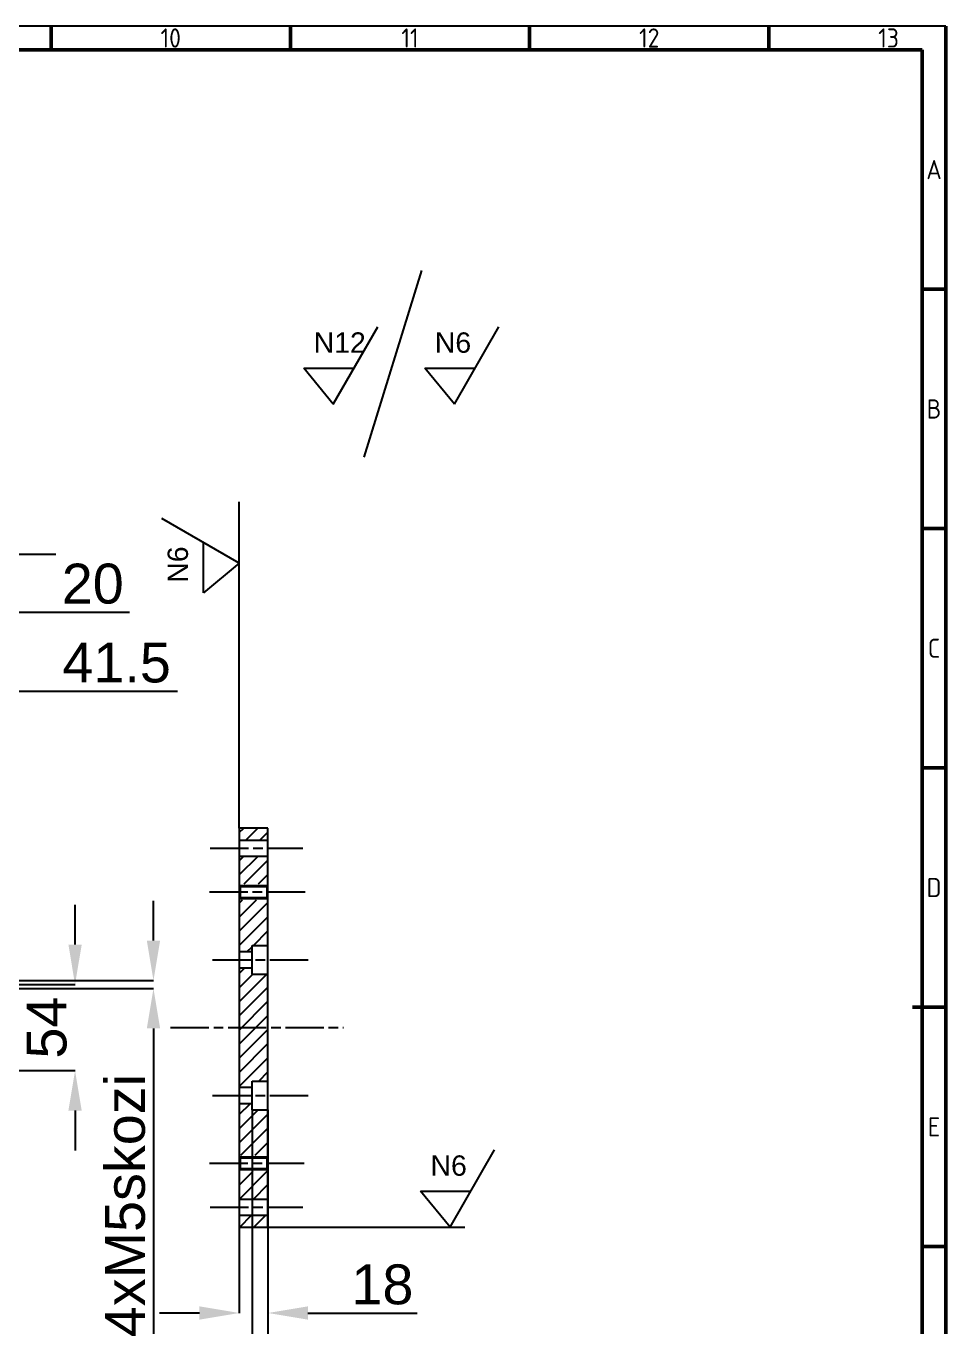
# Model space of a CAD drawing. Header units: millimetres. Extents: x -74 to 1648, y -1911 to -681.
# Drawn here: x 1072 to 1648, y -1496 to -681 of the extents above; entities that cross this region are included whole.
import ezdxf

# ---------------------------------------------------------------- set-up
doc = ezdxf.new("R2010")
doc.units = ezdxf.units.MM
doc.header["$MEASUREMENT"] = 0
doc.linetypes.add('ACAD_ISO02W100', pattern=[15, 12, -3])
doc.linetypes.add('ACAD_ISO08W100', pattern=[36, 24, -3, 6, -3])
doc.layers.get('Defpoints').update_dxf_attribs({"linetype": 'ACAD_ISO02W100'})
doc.layers.add('Crta_05', color=1, linetype='Continuous', lineweight=50)
for name, color, linetype in [('Layer1', 1, 'ACAD_ISO08W100'), ('Layer2', 4, 'Continuous'), ('Layer3', 5, 'Continuous'), ('RAHM2', 1, 'Continuous')]:
    doc.layers.add(name, color=color, linetype=linetype)
doc.styles.add('oznake', font='geniso.shx', dxfattribs={"height": 4})
doc.styles.get("Standard").update_dxf_attribs({"font": 'arial.ttf'})
doc.dimstyles.get("Standard").update_dxf_attribs({"dimscale": 5, "dimtxt": 5, "dimasz": 5, "dimexe": 0, "dimexo": 0, "dimgap": 1, "dimtad": 1, "dimdec": 4, "dimzin": 12, "dimdsep": 46, "dimtxsty": 'Standard', "dimcen": 0.09, "dimadec": 0, "dimazin": 0, "dimtfac": 1, "dimtdec": 4, "dimtofl": 0, "dimtmove": 0, "dimatfit": 3, "dimfxl": 1, "dimtolj": 1, "dimtzin": 0, "dimarcsym": 0})

# ---------------------------------------------------------------- blocks, each defined once
blk = doc.blocks.new('*D14')
at = {"layer": 'Defpoints', "color": 0, "transparency": 16777216}
for p in [(1031.4, -1011.71), (1031.4, -1183.45), (1040.4, -1183.45)]:
    blk.add_point(p, dxfattribs=at)
at = {"layer": 'Layer2', "color": 0, "lineweight": -2, "transparency": 16777216}
for p, q in [((1006.4, -1011.71), (954.96, -1011.71)), ((1031.4, -1183.45), (1031.4, -1011.71)), ((1040.4, -1183.45), (1040.4, -1011.71)), ((1065.4, -1011.71), (1090.4, -1011.71))]:
    blk.add_line(p, q, dxfattribs=at)
at = {"layer": 'Layer2', "color": 0, "transparency": 16777216}
for points in [[(1006.4, -1007.54), (1006.4, -1015.87), (1031.4, -1011.71)], [(1065.4, -1007.54), (1065.4, -1015.87), (1040.4, -1011.71)]]:
    blk.add_solid(points, dxfattribs=at)
at = {"layer": 'Layer2', "color": 0, "transparency": 16777216, "insert": (968.18, -993.94), "char_height": 25, "attachment_point": 5}
blk.add_mtext('\\A1;9', dxfattribs=at)
blk = doc.blocks.new('*D15')
at = {"layer": 'Defpoints', "color": 0, "transparency": 16777216}
for p in [(1040.4, -1048.11), (1020.4, -1223.45), (1040.4, -1223.45)]:
    blk.add_point(p, dxfattribs=at)
at = {"layer": 'Layer2', "color": 0, "lineweight": -2, "transparency": 16777216}
for p, q in [((995.4, -1048.11), (970.4, -1048.11)), ((1020.4, -1223.45), (1020.4, -1048.11)), ((1040.4, -1223.45), (1040.4, -1048.11)), ((1065.4, -1048.11), (1136.55, -1048.11))]:
    blk.add_line(p, q, dxfattribs=at)
at = {"layer": 'Layer2', "color": 0, "transparency": 16777216}
for points in [[(995.4, -1043.95), (995.4, -1052.28), (1020.4, -1048.11)], [(1065.4, -1043.95), (1065.4, -1052.28), (1040.4, -1048.11)]]:
    blk.add_solid(points, dxfattribs=at)
at = {"layer": 'Layer2', "color": 0, "transparency": 16777216, "insert": (1113.48, -1030.35), "char_height": 25, "attachment_point": 5}
blk.add_mtext('\\A1;20', dxfattribs=at)
blk = doc.blocks.new('*D16')
at = {"layer": 'Defpoints', "color": 0, "transparency": 16777216}
for p in [(1213.31, -1359.95), (1223.31, -1359.95), (1213.31, -1538.94)]:
    blk.add_point(p, dxfattribs=at)
at = {"layer": 'Layer2', "color": 0, "lineweight": -2, "transparency": 16777216}
for p, q in [((1213.31, -1359.95), (1213.31, -1538.94)), ((1223.31, -1359.95), (1223.31, -1538.94)), ((1188.31, -1538.94), (1119.94, -1538.94)), ((1248.31, -1538.94), (1273.31, -1538.94))]:
    blk.add_line(p, q, dxfattribs=at)
at = {"layer": 'Layer2', "color": 0, "transparency": 16777216}
for points in [[(1188.31, -1534.77), (1188.31, -1543.11), (1213.31, -1538.94)], [(1248.31, -1534.77), (1248.31, -1543.11), (1223.31, -1538.94)]]:
    blk.add_solid(points, dxfattribs=at)
at = {"layer": 'Layer2', "color": 0, "transparency": 16777216, "insert": (1141.63, -1521.18), "char_height": 25, "attachment_point": 5}
blk.add_mtext('\\A1;10', dxfattribs=at)
blk = doc.blocks.new('*D17')
at = {"layer": 'Defpoints', "color": 0, "transparency": 16777216}
for p in [(1205.31, -1433.45), (1223.31, -1433.45), (1223.31, -1487.34)]:
    blk.add_point(p, dxfattribs=at)
at = {"layer": 'Layer2', "color": 0, "lineweight": -2, "transparency": 16777216}
for p, q in [((1205.31, -1433.45), (1205.31, -1487.34)), ((1223.31, -1433.45), (1223.31, -1487.34)), ((1180.31, -1487.34), (1155.31, -1487.34)), ((1248.31, -1487.34), (1316.82, -1487.34))]:
    blk.add_line(p, q, dxfattribs=at)
at = {"layer": 'Layer2', "color": 0, "transparency": 16777216}
for points in [[(1180.31, -1483.17), (1180.31, -1491.5), (1205.31, -1487.34)], [(1248.31, -1483.17), (1248.31, -1491.5), (1223.31, -1487.34)]]:
    blk.add_solid(points, dxfattribs=at)
at = {"layer": 'Layer2', "color": 0, "transparency": 16777216, "insert": (1295.07, -1469.57), "char_height": 25, "attachment_point": 5}
blk.add_mtext('\\A1;18', dxfattribs=at)
blk = doc.blocks.new('*D29')
at = {"layer": 'Defpoints', "color": 0, "transparency": 16777216}
for p in [(1006.4, -1278.95), (1151.54, -1278.95), (1006.4, -1283.95)]:
    blk.add_point(p, dxfattribs=at)
at = {"layer": 'Layer2', "color": 0, "lineweight": -2, "transparency": 16777216}
for p, q in [((1151.54, -1253.95), (1151.54, -1228.95)), ((1006.4, -1278.95), (1151.54, -1278.95)), ((1006.4, -1283.95), (1151.54, -1283.95)), ((1151.54, -1308.95), (1151.54, -1506.11))]:
    blk.add_line(p, q, dxfattribs=at)
at = {"layer": 'Layer2', "color": 0, "transparency": 16777216}
for points in [[(1147.37, -1253.95), (1155.7, -1253.95), (1151.54, -1278.95)], [(1147.37, -1308.95), (1155.7, -1308.95), (1151.54, -1283.95)]]:
    blk.add_solid(points, dxfattribs=at)
at = {"layer": 'Layer2', "color": 0, "transparency": 16777216, "insert": (1133.82, -1420.03), "char_height": 25, "attachment_point": 5, "rotation": 90}
blk.add_mtext('\\A1;4xM5skozi', dxfattribs=at)
blk = doc.blocks.new('*D31')
at = {"layer": 'Defpoints', "color": 0, "transparency": 16777216}
for p in [(1006.4, -1281.45), (1006.4, -1335.45), (1102.38, -1335.45)]:
    blk.add_point(p, dxfattribs=at)
at = {"layer": 'Layer2', "color": 0, "lineweight": -2, "transparency": 16777216}
for p, q in [((1102.38, -1256.45), (1102.38, -1231.45)), ((1006.4, -1281.45), (1102.38, -1281.45)), ((1006.4, -1335.45), (1102.38, -1335.45)), ((1102.38, -1360.45), (1102.38, -1385.45))]:
    blk.add_line(p, q, dxfattribs=at)
at = {"layer": 'Layer2', "color": 0, "transparency": 16777216}
for points in [[(1098.22, -1256.45), (1106.55, -1256.45), (1102.38, -1281.45)], [(1098.22, -1360.45), (1106.55, -1360.45), (1102.38, -1335.45)]]:
    blk.add_solid(points, dxfattribs=at)
at = {"layer": 'Layer2', "color": 0, "transparency": 16777216, "insert": (1084.67, -1308.45), "char_height": 25, "attachment_point": 5, "rotation": 90}
blk.add_mtext('\\A1;54', dxfattribs=at)
blk = doc.blocks.new('*D32')
at = {"layer": 'Defpoints', "color": 0, "transparency": 16777216}
for p in [(1040.4, -1097.58), (998.9, -1275.07), (1040.4, -1275.07)]:
    blk.add_point(p, dxfattribs=at)
at = {"layer": 'Layer2', "color": 0, "lineweight": -2, "transparency": 16777216}
for p, q in [((973.9, -1097.58), (948.9, -1097.58)), ((998.9, -1275.07), (998.9, -1097.58)), ((1040.4, -1275.07), (1040.4, -1097.58)), ((1065.4, -1097.58), (1166.53, -1097.58))]:
    blk.add_line(p, q, dxfattribs=at)
at = {"layer": 'Layer2', "color": 0, "transparency": 16777216}
for points in [[(973.9, -1093.41), (973.9, -1101.74), (998.9, -1097.58)], [(1065.4, -1093.41), (1065.4, -1101.74), (1040.4, -1097.58)]]:
    blk.add_solid(points, dxfattribs=at)
at = {"layer": 'Layer2', "color": 0, "transparency": 16777216, "insert": (1128.47, -1079.81), "char_height": 25, "attachment_point": 5}
blk.add_mtext('\\A1;41.5', dxfattribs=at)

msp = doc.modelspace()

# ---------------------------------------------------------------- hatches: boundary and pattern name
at = {"layer": 'Layer3'}
h = msp.add_hatch(dxfattribs=at)
h.set_pattern_fill('ANSI31', color=256, scale=50)
h.set_pattern_definition([(45, (-3156.8135, -731.2023), (-4.419417, 4.419417), [])])
h.paths.add_polyline_path([(1223.31279, -1228.44913), (1205.31279, -1228.44913), (1205.31279, -1260.84913), (1213.31279, -1260.84913), (1213.31279, -1256.94913), (1223.31279, -1256.94913)])
h.paths.add_polyline_path([(1223.31279, -1274.94913), (1213.31279, -1274.94913), (1213.31279, -1271.04913), (1205.31279, -1271.04913), (1205.31279, -1308.44913), (1223.31279, -1308.44913)])
h.paths.add_polyline_path([(1223.31279, -1308.44913), (1205.31279, -1308.44913), (1205.31279, -1345.84913), (1213.31279, -1345.84913), (1213.31279, -1341.94913), (1223.31279, -1341.94913)])
h.paths.add_polyline_path([(1223.31279, -1359.94913), (1213.31279, -1359.94913), (1213.31279, -1356.04913), (1205.31279, -1356.04913), (1205.31279, -1388.44913), (1223.31279, -1388.44913)])
h.paths.add_polyline_path([(1223.31279, -1398.44913), (1205.31279, -1398.44913), (1205.31279, -1415.94913), (1223.31279, -1415.94913)])
h.paths.add_polyline_path([(1223.31279, -1425.94913), (1205.31279, -1425.94913), (1205.31279, -1433.44913), (1223.31279, -1433.44913)])
h.paths.add_polyline_path([(1223.31279, -1200.94913), (1205.31279, -1200.94913), (1205.31279, -1218.44913), (1223.31279, -1218.44913)])
h.paths.add_polyline_path([(1223.31279, -1183.44913), (1205.31279, -1183.44913), (1205.31279, -1190.94913), (1223.31279, -1190.94913)])

# ---------------------------------------------------------------- linework, layer by layer
for p, q in [((1205.31279, -1183.44913), (1205.31279, -1433.44913)), ((1223.31279, -1183.44913), (1205.31279, -1183.44913)), ((1223.31279, -1433.44913), (1223.31279, -1183.44913)), ((1205.31279, -1190.94913), (1223.31279, -1190.94913)), ((1205.31279, -1200.94913), (1223.31279, -1200.94913)), ((1205.31279, -1219.44913), (1205.93779, -1220.07413)), ((1205.93779, -1220.07413), (1222.68779, -1220.07413)), ((1205.93779, -1220.07413), (1205.93779, -1226.82413)), ((1223.31279, -1219.44913), (1222.68779, -1220.07413)), ((1222.68779, -1220.07413), (1222.68779, -1226.82413)), ((1205.31279, -1227.44913), (1205.93779, -1226.82413)), ((1205.93779, -1226.82413), (1222.68779, -1226.82413)), ((1223.31279, -1227.44913), (1222.68779, -1226.82413)), ((1205.31279, -1260.84913), (1213.31279, -1260.84913)), ((1213.31279, -1256.94913), (1223.31279, -1256.94913)), ((1213.31279, -1274.94913), (1213.31279, -1256.94913)), ((1205.31279, -1271.04913), (1213.31279, -1271.04913)), ((1213.31279, -1274.94913), (1223.31279, -1274.94913)), ((1213.31279, -1341.94913), (1223.31279, -1341.94913)), ((1213.31279, -1359.94913), (1213.31279, -1341.94913)), ((1213.31279, -1359.94913), (1213.31279, -1341.94913)), ((1205.31279, -1345.84913), (1213.31279, -1345.84913)), ((1205.31279, -1356.04913), (1213.31279, -1356.04913)), ((1213.31279, -1359.94913), (1223.31279, -1359.94913)), ((1205.31279, -1389.44913), (1205.93779, -1390.07413)), ((1205.93779, -1390.07413), (1222.68779, -1390.07413)), ((1205.93779, -1390.07413), (1205.93779, -1396.82413)), ((1223.31279, -1389.44913), (1222.68779, -1390.07413)), ((1222.68779, -1390.07413), (1222.68779, -1396.82413)), ((1205.31279, -1397.44913), (1205.93779, -1396.82413)), ((1205.93779, -1396.82413), (1222.68779, -1396.82413)), ((1223.31279, -1397.44913), (1222.68779, -1396.82413)), ((1205.31279, -1415.94913), (1223.31279, -1415.94913)), ((1205.31279, -1425.94913), (1223.31279, -1425.94913)), ((1205.31279, -1433.44913), (1223.31279, -1433.44913))]:
    msp.add_line(p, q)
at = {"layer": 'Crta_05'}
for p, q in [((1087.35531, -680.69814), (1087.35531, -695.69814)), ((1237.35531, -680.69814), (1237.35531, -695.69814)), ((1387.35531, -680.69814), (1387.35531, -695.69814)), ((1537.35531, -680.69814), (1537.35531, -695.69814)), ((1648.35531, -1910.69814), (1648.35531, -680.69814)), ((1633.35531, -695.69814), (-58.64469, -695.69814)), ((1633.35531, -1895.69814), (1633.35531, -695.69814)), ((1648.35531, -845.69814), (1633.35531, -845.69814)), ((1648.35531, -995.69814), (1633.35531, -995.69814)), ((1648.35531, -1145.69814), (1633.35531, -1145.69814)), ((1648.35531, -1295.69814), (1627.35531, -1295.69814)), ((1648.35531, -1445.69814), (1633.35531, -1445.69814))]:
    msp.add_line(p, q, dxfattribs=at)
at = {"layer": 'Layer1'}
for p, q in [((1187.11374, -1195.94913), (1245.10243, -1195.94913)), ((1186.70348, -1223.44913), (1247.39402, -1223.44913)), ((1188.48077, -1265.94913), (1250.56315, -1265.94913)), ((1162.28462, -1308.44913), (1270.66254, -1308.44913)), ((1188.48077, -1350.94913), (1250.56315, -1350.94913)), ((1186.70348, -1393.44913), (1245.949, -1393.44913)), ((1187.11374, -1420.94913), (1245.10243, -1420.94913))]:
    msp.add_line(p, q, dxfattribs=at)
at = {"layer": 'Layer2'}
for p, q in [((1319.46632, -834.0342), (1283.48979, -950.88027)), ((1264.28193, -917.61696), (1292.14349, -869.18604)), ((1340.23237, -917.61696), (1368.09393, -869.18604)), ((1264.28193, -917.61696), (1245.70757, -895.11397)), ((1245.70757, -895.11397), (1277.22756, -895.11397)), ((1340.23237, -917.61696), (1321.658, -895.11397)), ((1321.658, -895.11397), (1353.17799, -895.11397)), ((1205.31279, -1183.44913), (1205.31279, -978.84324)), ((1205.31279, -1017.32957), (1156.88188, -989.46801)), ((1182.8098, -1035.90393), (1182.8098, -1004.38394)), ((1205.31279, -1017.32957), (1182.8098, -1035.90393)), ((1337.5188, -1433.44913), (1365.38036, -1385.01822)), ((1337.5188, -1433.44913), (1318.94444, -1410.94615)), ((1318.94444, -1410.94615), (1350.46443, -1410.94615)), ((1223.31279, -1433.44913), (1346.67792, -1433.44913))]:
    msp.add_line(p, q, dxfattribs=at)
at = {"layer": 'Layer3'}
for p, q in [((1205.31279, -1219.44913), (1223.31279, -1219.44913)), ((1205.31279, -1227.44913), (1223.31279, -1227.44913)), ((1205.31279, -1389.44913), (1223.31279, -1389.44913)), ((1205.31279, -1397.44913), (1223.31279, -1397.44913))]:
    msp.add_line(p, q, dxfattribs=at)
at = {"layer": 'RAHM2'}
msp.add_line((1648.35531, -680.69814), (-73.64469, -680.69814), dxfattribs=at)

# ---------------------------------------------------------------- texts
at = {"layer": 'Layer2', "char_height": 12.753587, "attachment_point": 1}
for s, insert in [('N12', (1251.96495, -872.71988)), ('N6', (1327.91539, -872.71988)), ('N6', (1325.20182, -1388.55206))]:
    msp.add_mtext_dynamic_manual_height_columns(s, width=4.8228718, gutter_width=1, heights=[0], dxfattribs=dict(at, insert=insert))
at = {"layer": 'Layer2', "insert": (1160.41571, -1029.64655), "char_height": 12.753587, "attachment_point": 1, "rotation": 90}
msp.add_mtext_dynamic_manual_height_columns('N6', width=4.8228718, gutter_width=1, heights=[0], dxfattribs=at)
at = {"layer": 'RAHM2', "char_height": 12, "attachment_point": 5, "style": 'oznake'}
for s, width, insert in [('10', 49.1380701, (1162.35531, -688.19814)), ('11', 49.1380701, (1312.35531, -688.19814)), ('12', 49.1380701, (1462.35531, -688.19814)), ('13', 49.1380701, (1612.35531, -688.19814)), ('A', 27.069035, (1640.85531, -770.69814)), ('B', 27.069035, (1640.85531, -920.69814)), ('C', 27.069035, (1640.85531, -1070.69814)), ('D', 27.069035, (1640.85531, -1220.69814)), ('E', 27.069035, (1640.85531, -1370.69814))]:
    msp.add_mtext_dynamic_manual_height_columns(s, width=width, gutter_width=12.5, heights=[0], dxfattribs=dict(at, insert=insert))

# ---------------------------------------------------------------- dimensions: what is measured, and where the dimension line sits
at = {"layer": 'Layer2'}
for base, p1, p2, picture, middle in [((1031.39896, -1011.70566), (1040.39896, -1183.44913), (1031.39896, -1183.44913), '*D14', (968.17932, -993.94134)), ((1040.39896, -1048.11239), (1020.39896, -1223.44913), (1040.39896, -1223.44913), '*D15', (1113.47536, -1030.34806)), ((1040.39896, -1097.5774), (998.89896, -1275.07118), (1040.39896, -1275.07118), '*D32', (1128.46513, -1079.81307)), ((1213.31279, -1538.94092), (1223.31279, -1359.94913), (1213.31279, -1359.94913), '*D16', (1141.62623, -1521.17659)), ((1223.31279, -1487.33795), (1205.31279, -1433.44913), (1223.31279, -1433.44913), '*D17', (1295.06757, -1469.57362))]:
    dim = msp.add_linear_dim(base=base, p1=p1, p2=p2, dimstyle='Standard', dxfattribs=at)
    dim.commit()
    dim.dimension.update_dxf_attribs({"geometry": picture, "text_midpoint": middle})
dim = msp.add_linear_dim(base=(1151.5351, -1278.94913), p1=(1006.39896, -1283.94913), p2=(1006.39896, -1278.94913), angle=90, text='4xM<>skozi', dimstyle='Standard', dxfattribs=at)
dim.commit()
dim.dimension.update_dxf_attribs({"geometry": '*D29', "text_midpoint": (1151.5351, -1420.0286), "dimtype": 160})
dim = msp.add_linear_dim(base=(1102.38167, -1335.44913), p1=(1006.39896, -1281.44913), p2=(1006.39896, -1335.44913), angle=90, dimstyle='Standard', dxfattribs=at)
dim.commit()
dim.dimension.update_dxf_attribs({"geometry": '*D31', "text_midpoint": (1084.6685, -1308.44913)})

doc.saveas('drawing.dxf')
